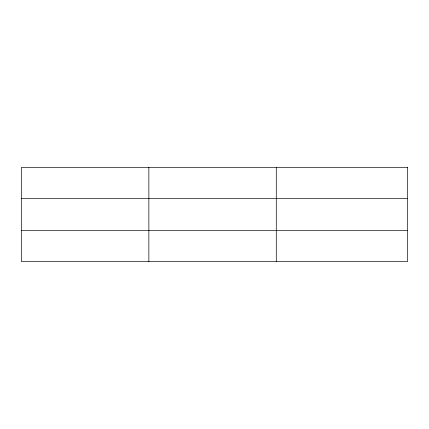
<?xml version="1.0" encoding="UTF-8"?>
<svg xmlns="http://www.w3.org/2000/svg" width="429" height="429" viewBox="0 0 429 429"><rect width="100%" height="100%" fill="white"/><g stroke="black" fill="none" stroke-linecap="round" stroke-linejoin="round"><path stroke-width="0.64" d="M148.863 167.417L148.863 261.583M276.276 167.417L276.276 261.583M21.45 198.493L407.55 198.493M21.45 230.507L407.55 230.507M407.55 167.417L407.55 261.583L21.45 261.583L21.45 167.417L407.55 167.417"/></g></svg>
